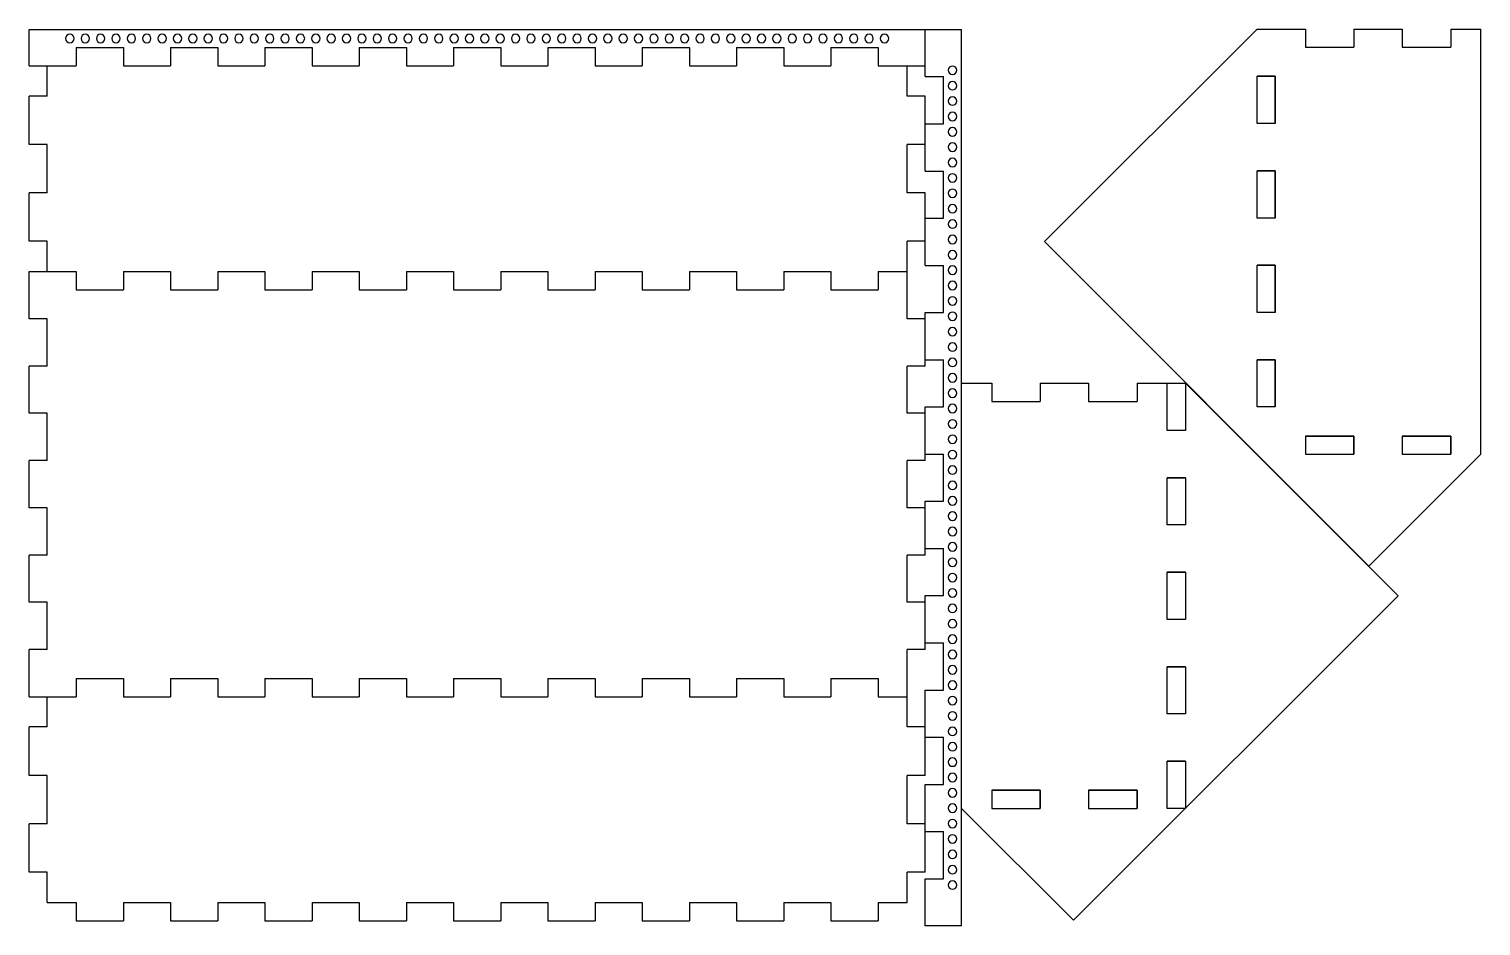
# Model space of a CAD drawing. Extents: x 0 to 480, y -296 to 0.
import ezdxf

# ---------------------------------------------------------------- set-up
doc = ezdxf.new("R2010")
doc.units = 0
doc.layers.add('LAYER_1', color=7, linetype='CONTINUOUS')

# ---------------------------------------------------------------- blocks, each defined once
blk = doc.blocks.new('BLOCK_2')
at = {"layer": 'LAYER_1', "color": 250}
for points in [[(15.39, -214.63), (15.39, -220.63)], [(15.39, -214.63), (30.98, -214.63)], [(30.98, -214.63), (30.98, -220.63)], [(46.57, -214.63), (46.57, -220.63)], [(46.57, -214.63), (62.16, -214.63)], [(62.16, -214.63), (62.16, -220.63)], [(77.76, -214.63), (77.76, -220.63)], [(77.76, -214.63), (93.35, -214.63)], [(93.35, -214.63), (93.35, -220.63)], [(108.94, -214.63), (108.94, -220.63)], [(108.94, -214.63), (124.53, -214.63)], [(124.53, -214.63), (124.53, -220.63)], [(140.12, -214.63), (140.12, -220.63)], [(140.12, -214.63), (155.71, -214.63)], [(155.71, -214.63), (155.71, -220.63)], [(171.31, -214.63), (171.31, -220.63)], [(171.31, -214.63), (186.9, -214.63)], [(186.9, -214.63), (186.9, -220.63)], [(202.49, -214.63), (202.49, -220.63)], [(202.49, -214.63), (218.08, -214.63)], [(218.08, -214.63), (218.08, -220.63)], [(233.67, -214.63), (233.67, -220.63)], [(233.67, -214.63), (249.26, -214.63)], [(249.26, -214.63), (249.26, -220.63)], [(264.86, -214.63), (264.86, -220.63)], [(264.86, -214.63), (280.45, -214.63)], [(280.45, -214.63), (280.45, -220.63)], [(5.8, -220.63), (15.39, -220.63)], [(5.8, -230.63), (5.8, -220.63)], [(30.98, -220.63), (46.57, -220.63)], [(62.16, -220.63), (77.76, -220.63)], [(93.35, -220.63), (108.94, -220.63)], [(124.53, -220.63), (140.12, -220.63)], [(155.71, -220.63), (171.31, -220.63)], [(186.9, -220.63), (202.49, -220.63)], [(218.08, -220.63), (233.67, -220.63)], [(249.26, -220.63), (264.86, -220.63)], [(280.45, -220.63), (290.04, -220.63)], [(290.04, -230.63), (290.04, -220.63)], [(-0.2, -246.63), (-0.2, -230.63)], [(5.8, -230.63), (-0.2, -230.63)], [(296.04, -230.63), (290.04, -230.63)], [(296.04, -246.63), (296.04, -230.63)], [(5.8, -246.63), (-0.2, -246.63)], [(5.8, -262.63), (5.8, -246.63)], [(290.04, -262.63), (290.04, -246.63)], [(296.04, -246.63), (290.04, -246.63)], [(-0.2, -278.63), (-0.2, -262.63)], [(5.8, -262.63), (-0.2, -262.63)], [(296.04, -262.63), (290.04, -262.63)], [(296.04, -278.63), (296.04, -262.63)], [(5.8, -278.63), (-0.2, -278.63)], [(5.8, -288.63), (5.8, -278.63)], [(290.04, -288.63), (290.04, -278.63)], [(296.04, -278.63), (290.04, -278.63)], [(5.8, -288.63), (15.39, -288.63)], [(15.39, -288.63), (15.39, -294.63)], [(30.98, -288.63), (30.98, -294.63)], [(30.98, -288.63), (46.57, -288.63)], [(46.57, -288.63), (46.57, -294.63)], [(62.16, -288.63), (62.16, -294.63)], [(62.16, -288.63), (77.76, -288.63)], [(77.76, -288.63), (77.76, -294.63)], [(93.35, -288.63), (93.35, -294.63)], [(93.35, -288.63), (108.94, -288.63)], [(108.94, -288.63), (108.94, -294.63)], [(124.53, -288.63), (124.53, -294.63)], [(124.53, -288.63), (140.12, -288.63)], [(140.12, -288.63), (140.12, -294.63)], [(155.71, -288.63), (155.71, -294.63)], [(155.71, -288.63), (171.31, -288.63)], [(171.31, -288.63), (171.31, -294.63)], [(186.9, -288.63), (186.9, -294.63)], [(186.9, -288.63), (202.49, -288.63)], [(202.49, -288.63), (202.49, -294.63)], [(218.08, -288.63), (218.08, -294.63)], [(218.08, -288.63), (233.67, -288.63)], [(233.67, -288.63), (233.67, -294.63)], [(249.26, -288.63), (249.26, -294.63)], [(249.26, -288.63), (264.86, -288.63)], [(264.86, -288.63), (264.86, -294.63)], [(280.45, -288.63), (280.45, -294.63)], [(280.45, -288.63), (290.04, -288.63)], [(15.39, -294.63), (30.98, -294.63)], [(46.57, -294.63), (62.16, -294.63)], [(77.76, -294.63), (93.35, -294.63)], [(108.94, -294.63), (124.53, -294.63)], [(140.12, -294.63), (155.71, -294.63)], [(171.31, -294.63), (186.9, -294.63)], [(202.49, -294.63), (218.08, -294.63)], [(233.67, -294.63), (249.26, -294.63)], [(264.86, -294.63), (280.45, -294.63)]]:
    blk.add_lwpolyline(points, dxfattribs=at)
blk = doc.blocks.new('BLOCK_3')
at = {"layer": 'LAYER_1', "color": 250}
for points in [[(-0.2, -80.13), (15.39, -80.13)], [(-0.2, -95.74), (-0.2, -80.13)], [(15.39, -80.13), (15.39, -86.13)], [(30.98, -80.13), (30.98, -86.13)], [(30.98, -80.13), (46.57, -80.13)], [(46.57, -80.13), (46.57, -86.13)], [(62.16, -80.13), (62.16, -86.13)], [(62.16, -80.13), (77.76, -80.13)], [(77.76, -80.13), (77.76, -86.13)], [(93.35, -80.13), (93.35, -86.13)], [(93.35, -80.13), (108.94, -80.13)], [(108.94, -80.13), (108.94, -86.13)], [(124.53, -80.13), (124.53, -86.13)], [(124.53, -80.13), (140.12, -80.13)], [(140.12, -80.13), (140.12, -86.13)], [(155.71, -80.13), (155.71, -86.13)], [(155.71, -80.13), (171.31, -80.13)], [(171.31, -80.13), (171.31, -86.13)], [(186.9, -80.13), (186.9, -86.13)], [(186.9, -80.13), (202.49, -80.13)], [(202.49, -80.13), (202.49, -86.13)], [(218.08, -80.13), (218.08, -86.13)], [(218.08, -80.13), (233.67, -80.13)], [(233.67, -80.13), (233.67, -86.13)], [(249.26, -80.13), (249.26, -86.13)], [(249.26, -80.13), (264.86, -80.13)], [(264.86, -80.13), (264.86, -86.13)], [(280.45, -80.13), (280.45, -86.13)], [(280.45, -80.13), (290.04, -80.13)], [(290.04, -95.74), (290.04, -80.13)], [(15.39, -86.13), (30.98, -86.13)], [(46.57, -86.13), (62.16, -86.13)], [(77.76, -86.13), (93.35, -86.13)], [(108.94, -86.13), (124.53, -86.13)], [(140.12, -86.13), (155.71, -86.13)], [(171.31, -86.13), (186.9, -86.13)], [(202.49, -86.13), (218.08, -86.13)], [(233.67, -86.13), (249.26, -86.13)], [(264.86, -86.13), (280.45, -86.13)], [(5.8, -95.74), (-0.2, -95.74)], [(5.8, -111.36), (5.8, -95.74)], [(296.04, -95.74), (290.04, -95.74)], [(296.04, -111.36), (296.04, -95.74)], [(-0.2, -126.97), (-0.2, -111.36)], [(5.8, -111.36), (-0.2, -111.36)], [(290.04, -126.97), (290.04, -111.36)], [(296.04, -111.36), (290.04, -111.36)], [(5.8, -126.97), (-0.2, -126.97)], [(5.8, -142.58), (5.8, -126.97)], [(296.04, -126.97), (290.04, -126.97)], [(296.04, -142.58), (296.04, -126.97)], [(-0.2, -158.19), (-0.2, -142.58)], [(5.8, -142.58), (-0.2, -142.58)], [(290.04, -158.19), (290.04, -142.58)], [(296.04, -142.58), (290.04, -142.58)], [(5.8, -158.19), (-0.2, -158.19)], [(5.8, -173.8), (5.8, -158.19)], [(296.04, -158.19), (290.04, -158.19)], [(296.04, -173.8), (296.04, -158.19)], [(-0.2, -189.41), (-0.2, -173.8)], [(5.8, -173.8), (-0.2, -173.8)], [(290.04, -189.41), (290.04, -173.8)], [(296.04, -173.8), (290.04, -173.8)], [(5.8, -189.41), (-0.2, -189.41)], [(5.8, -205.02), (5.8, -189.41)], [(296.04, -189.41), (290.04, -189.41)], [(296.04, -205.02), (296.04, -189.41)], [(-0.2, -220.63), (-0.2, -205.02)], [(5.8, -205.02), (-0.2, -205.02)], [(290.04, -220.63), (290.04, -205.02)], [(296.04, -205.02), (290.04, -205.02)], [(15.39, -214.63), (15.39, -220.63)], [(15.39, -214.63), (30.98, -214.63)], [(30.98, -214.63), (30.98, -220.63)], [(46.57, -214.63), (46.57, -220.63)], [(46.57, -214.63), (62.16, -214.63)], [(62.16, -214.63), (62.16, -220.63)], [(77.76, -214.63), (77.76, -220.63)], [(77.76, -214.63), (93.35, -214.63)], [(93.35, -214.63), (93.35, -220.63)], [(108.94, -214.63), (108.94, -220.63)], [(108.94, -214.63), (124.53, -214.63)], [(124.53, -214.63), (124.53, -220.63)], [(140.12, -214.63), (140.12, -220.63)], [(140.12, -214.63), (155.71, -214.63)], [(155.71, -214.63), (155.71, -220.63)], [(171.31, -214.63), (171.31, -220.63)], [(171.31, -214.63), (186.9, -214.63)], [(186.9, -214.63), (186.9, -220.63)], [(202.49, -214.63), (202.49, -220.63)], [(202.49, -214.63), (218.08, -214.63)], [(218.08, -214.63), (218.08, -220.63)], [(233.67, -214.63), (233.67, -220.63)], [(233.67, -214.63), (249.26, -214.63)], [(249.26, -214.63), (249.26, -220.63)], [(264.86, -214.63), (264.86, -220.63)], [(264.86, -214.63), (280.45, -214.63)], [(280.45, -214.63), (280.45, -220.63)], [(-0.2, -220.63), (15.39, -220.63)], [(30.98, -220.63), (46.57, -220.63)], [(62.16, -220.63), (77.76, -220.63)], [(93.35, -220.63), (108.94, -220.63)], [(124.53, -220.63), (140.12, -220.63)], [(155.71, -220.63), (171.31, -220.63)], [(186.9, -220.63), (202.49, -220.63)], [(218.08, -220.63), (233.67, -220.63)], [(249.26, -220.63), (264.86, -220.63)], [(280.45, -220.63), (290.04, -220.63)]]:
    blk.add_lwpolyline(points, dxfattribs=at)
blk = doc.blocks.new('BLOCK_4')
at = {"layer": 'LAYER_1', "color": 250}
for points in [[(15.39, -6.13), (15.39, -12.13)], [(15.39, -6.13), (30.98, -6.13)], [(30.98, -6.13), (30.98, -12.13)], [(46.57, -6.13), (46.57, -12.13)], [(46.57, -6.13), (62.16, -6.13)], [(62.16, -6.13), (62.16, -12.13)], [(77.76, -6.13), (77.76, -12.13)], [(77.76, -6.13), (93.35, -6.13)], [(93.35, -6.13), (93.35, -12.13)], [(108.94, -6.13), (108.94, -12.13)], [(108.94, -6.13), (124.53, -6.13)], [(124.53, -6.13), (124.53, -12.13)], [(140.12, -6.13), (140.12, -12.13)], [(140.12, -6.13), (155.71, -6.13)], [(155.71, -6.13), (155.71, -12.13)], [(171.31, -6.13), (171.31, -12.13)], [(171.31, -6.13), (186.9, -6.13)], [(186.9, -6.13), (186.9, -12.13)], [(202.49, -6.13), (202.49, -12.13)], [(202.49, -6.13), (218.08, -6.13)], [(218.08, -6.13), (218.08, -12.13)], [(233.67, -6.13), (233.67, -12.13)], [(233.67, -6.13), (249.26, -6.13)], [(249.26, -6.13), (249.26, -12.13)], [(264.86, -6.13), (264.86, -12.13)], [(264.86, -6.13), (280.45, -6.13)], [(280.45, -6.13), (280.45, -12.13)], [(5.8, -12.13), (15.39, -12.13)], [(5.8, -22.13), (5.8, -12.13)], [(30.98, -12.13), (46.57, -12.13)], [(62.16, -12.13), (77.76, -12.13)], [(93.35, -12.13), (108.94, -12.13)], [(124.53, -12.13), (140.12, -12.13)], [(155.71, -12.13), (171.31, -12.13)], [(186.9, -12.13), (202.49, -12.13)], [(218.08, -12.13), (233.67, -12.13)], [(249.26, -12.13), (264.86, -12.13)], [(280.45, -12.13), (290.04, -12.13)], [(290.04, -22.13), (290.04, -12.13)], [(-0.2, -38.13), (-0.2, -22.13)], [(5.8, -22.13), (-0.2, -22.13)], [(296.04, -22.13), (290.04, -22.13)], [(296.04, -38.13), (296.04, -22.13)], [(5.8, -38.13), (-0.2, -38.13)], [(5.8, -54.13), (5.8, -38.13)], [(290.04, -54.13), (290.04, -38.13)], [(296.04, -38.13), (290.04, -38.13)], [(-0.2, -70.13), (-0.2, -54.13)], [(5.8, -54.13), (-0.2, -54.13)], [(296.04, -54.13), (290.04, -54.13)], [(296.04, -70.13), (296.04, -54.13)], [(5.8, -70.13), (-0.2, -70.13)], [(5.8, -80.13), (5.8, -70.13)], [(290.04, -80.13), (290.04, -70.13)], [(296.04, -70.13), (290.04, -70.13)], [(5.8, -80.13), (15.39, -80.13)], [(15.39, -80.13), (15.39, -86.13)], [(30.98, -80.13), (30.98, -86.13)], [(30.98, -80.13), (46.57, -80.13)], [(46.57, -80.13), (46.57, -86.13)], [(62.16, -80.13), (62.16, -86.13)], [(62.16, -80.13), (77.76, -80.13)], [(77.76, -80.13), (77.76, -86.13)], [(93.35, -80.13), (93.35, -86.13)], [(93.35, -80.13), (108.94, -80.13)], [(108.94, -80.13), (108.94, -86.13)], [(124.53, -80.13), (124.53, -86.13)], [(124.53, -80.13), (140.12, -80.13)], [(140.12, -80.13), (140.12, -86.13)], [(155.71, -80.13), (155.71, -86.13)], [(155.71, -80.13), (171.31, -80.13)], [(171.31, -80.13), (171.31, -86.13)], [(186.9, -80.13), (186.9, -86.13)], [(186.9, -80.13), (202.49, -80.13)], [(202.49, -80.13), (202.49, -86.13)], [(218.08, -80.13), (218.08, -86.13)], [(218.08, -80.13), (233.67, -80.13)], [(233.67, -80.13), (233.67, -86.13)], [(249.26, -80.13), (249.26, -86.13)], [(249.26, -80.13), (264.86, -80.13)], [(264.86, -80.13), (264.86, -86.13)], [(280.45, -80.13), (280.45, -86.13)], [(280.45, -80.13), (290.04, -80.13)], [(15.39, -86.13), (30.98, -86.13)], [(46.57, -86.13), (62.16, -86.13)], [(77.76, -86.13), (93.35, -86.13)], [(108.94, -86.13), (124.53, -86.13)], [(140.12, -86.13), (155.71, -86.13)], [(171.31, -86.13), (186.9, -86.13)], [(202.49, -86.13), (218.08, -86.13)], [(233.67, -86.13), (249.26, -86.13)], [(264.86, -86.13), (280.45, -86.13)]]:
    blk.add_lwpolyline(points, dxfattribs=at)
blk = doc.blocks.new('BLOCK_5')
at = {"layer": 'LAYER_1', "color": 250}
for points in [[(296.04, -15.73), (296.04, -0.13)], [(296.04, -0.13), (308.03, -0.13)], [(308.03, -296.38), (308.03, -0.13)], [(296.04, -15.73), (302.03, -15.73)], [(302.03, -31.32), (302.03, -15.73)], [(296.04, -46.91), (296.04, -31.32)], [(296.04, -31.32), (302.03, -31.32)], [(296.04, -46.91), (302.03, -46.91)], [(302.03, -62.5), (302.03, -46.91)], [(296.04, -78.09), (296.04, -62.5)], [(296.04, -62.5), (302.03, -62.5)], [(296.04, -78.09), (302.03, -78.09)], [(302.03, -93.68), (302.03, -78.09)], [(296.04, -109.28), (296.04, -93.68)], [(296.04, -93.68), (302.03, -93.68)], [(296.04, -109.28), (302.03, -109.28)], [(302.03, -124.87), (302.03, -109.28)], [(296.04, -140.46), (296.04, -124.87)], [(296.04, -124.87), (302.03, -124.87)], [(296.04, -140.46), (302.03, -140.46)], [(302.03, -156.05), (302.03, -140.46)], [(296.04, -171.64), (296.04, -156.05)], [(296.04, -156.05), (302.03, -156.05)], [(296.04, -171.64), (302.03, -171.64)], [(302.03, -187.23), (302.03, -171.64)], [(296.04, -202.83), (296.04, -187.23)], [(296.04, -187.23), (302.03, -187.23)], [(296.04, -202.83), (302.03, -202.83)], [(302.03, -218.41), (302.03, -202.83)], [(296.04, -234.01), (296.04, -218.41)], [(296.04, -218.41), (302.03, -218.41)], [(296.04, -234.01), (302.03, -234.01)], [(302.03, -249.6), (302.03, -234.01)], [(296.04, -265.19), (296.04, -249.6)], [(296.04, -249.6), (302.03, -249.6)], [(296.04, -265.19), (302.03, -265.19)], [(302.03, -280.78), (302.03, -265.19)], [(296.04, -296.38), (296.04, -280.78)], [(296.04, -280.78), (302.03, -280.78)], [(308.03, -296.38), (296.04, -296.38)]]:
    blk.add_lwpolyline(points, dxfattribs=at)
for points in [[(305.03, -12.24), (305.81, -12.24), (306.43, -12.86), (306.43, -13.64), (306.43, -14.41), (305.81, -15.04), (305.03, -15.04), (304.26, -15.04), (303.63, -14.41), (303.63, -13.64), (303.63, -12.86), (304.26, -12.24), (305.03, -12.24)], [(305.03, -17.32), (305.81, -17.32), (306.43, -17.94), (306.43, -18.72), (306.43, -19.49), (305.81, -20.12), (305.03, -20.12), (304.26, -20.12), (303.63, -19.49), (303.63, -18.72), (303.63, -17.94), (304.26, -17.32), (305.03, -17.32)], [(305.03, -22.4), (305.81, -22.4), (306.43, -23.02), (306.43, -23.8), (306.43, -24.57), (305.81, -25.2), (305.03, -25.2), (304.26, -25.2), (303.63, -24.57), (303.63, -23.8), (303.63, -23.02), (304.26, -22.4), (305.03, -22.4)], [(305.03, -27.48), (305.81, -27.48), (306.43, -28.1), (306.43, -28.88), (306.43, -29.65), (305.81, -30.28), (305.03, -30.28), (304.26, -30.28), (303.63, -29.65), (303.63, -28.88), (303.63, -28.1), (304.26, -27.48), (305.03, -27.48)], [(305.03, -32.56), (305.81, -32.56), (306.43, -33.18), (306.43, -33.96), (306.43, -34.73), (305.81, -35.36), (305.03, -35.36), (304.26, -35.36), (303.63, -34.73), (303.63, -33.96), (303.63, -33.18), (304.26, -32.56), (305.03, -32.56)], [(305.03, -37.64), (305.81, -37.64), (306.43, -38.26), (306.43, -39.04), (306.43, -39.81), (305.81, -40.44), (305.03, -40.44), (304.26, -40.44), (303.63, -39.81), (303.63, -39.04), (303.63, -38.26), (304.26, -37.64), (305.03, -37.64)], [(305.03, -42.72), (305.81, -42.72), (306.43, -43.34), (306.43, -44.12), (306.43, -44.89), (305.81, -45.52), (305.03, -45.52), (304.26, -45.52), (303.63, -44.89), (303.63, -44.12), (303.63, -43.34), (304.26, -42.72), (305.03, -42.72)], [(305.03, -47.8), (305.81, -47.8), (306.43, -48.42), (306.43, -49.2), (306.43, -49.97), (305.81, -50.6), (305.03, -50.6), (304.26, -50.6), (303.63, -49.97), (303.63, -49.2), (303.63, -48.42), (304.26, -47.8), (305.03, -47.8)], [(305.03, -52.88), (305.81, -52.88), (306.43, -53.5), (306.43, -54.28), (306.43, -55.05), (305.81, -55.68), (305.03, -55.68), (304.26, -55.68), (303.63, -55.05), (303.63, -54.28), (303.63, -53.5), (304.26, -52.88), (305.03, -52.88)], [(305.03, -57.96), (305.81, -57.96), (306.43, -58.58), (306.43, -59.36), (306.43, -60.13), (305.81, -60.76), (305.03, -60.76), (304.26, -60.76), (303.63, -60.13), (303.63, -59.36), (303.63, -58.58), (304.26, -57.96), (305.03, -57.96)], [(305.03, -63.04), (305.81, -63.04), (306.43, -63.66), (306.43, -64.44), (306.43, -65.21), (305.81, -65.84), (305.03, -65.84), (304.26, -65.84), (303.63, -65.21), (303.63, -64.44), (303.63, -63.66), (304.26, -63.04), (305.03, -63.04)], [(305.03, -68.12), (305.81, -68.12), (306.43, -68.74), (306.43, -69.52), (306.43, -70.29), (305.81, -70.92), (305.03, -70.92), (304.26, -70.92), (303.63, -70.29), (303.63, -69.52), (303.63, -68.74), (304.26, -68.12), (305.03, -68.12)], [(305.03, -73.2), (305.81, -73.2), (306.43, -73.82), (306.43, -74.6), (306.43, -75.37), (305.81, -76), (305.03, -76), (304.26, -76), (303.63, -75.37), (303.63, -74.6), (303.63, -73.82), (304.26, -73.2), (305.03, -73.2)], [(305.03, -78.28), (305.81, -78.28), (306.43, -78.9), (306.43, -79.68), (306.43, -80.45), (305.81, -81.08), (305.03, -81.08), (304.26, -81.08), (303.63, -80.45), (303.63, -79.68), (303.63, -78.9), (304.26, -78.28), (305.03, -78.28)], [(305.03, -83.36), (305.81, -83.36), (306.43, -83.98), (306.43, -84.76), (306.43, -85.53), (305.81, -86.16), (305.03, -86.16), (304.26, -86.16), (303.63, -85.53), (303.63, -84.76), (303.63, -83.98), (304.26, -83.36), (305.03, -83.36)], [(305.03, -88.44), (305.81, -88.44), (306.43, -89.06), (306.43, -89.84), (306.43, -90.61), (305.81, -91.24), (305.03, -91.24), (304.26, -91.24), (303.63, -90.61), (303.63, -89.84), (303.63, -89.06), (304.26, -88.44), (305.03, -88.44)], [(305.03, -93.52), (305.81, -93.52), (306.43, -94.14), (306.43, -94.92), (306.43, -95.69), (305.81, -96.32), (305.03, -96.32), (304.26, -96.32), (303.63, -95.69), (303.63, -94.92), (303.63, -94.14), (304.26, -93.52), (305.03, -93.52)], [(305.03, -98.6), (305.81, -98.6), (306.43, -99.22), (306.43, -100), (306.43, -100.77), (305.81, -101.4), (305.03, -101.4), (304.26, -101.4), (303.63, -100.77), (303.63, -100), (303.63, -99.22), (304.26, -98.6), (305.03, -98.6)], [(305.03, -103.68), (305.81, -103.68), (306.43, -104.3), (306.43, -105.08), (306.43, -105.85), (305.81, -106.48), (305.03, -106.48), (304.26, -106.48), (303.63, -105.85), (303.63, -105.08), (303.63, -104.3), (304.26, -103.68), (305.03, -103.68)], [(305.03, -108.76), (305.81, -108.76), (306.43, -109.38), (306.43, -110.16), (306.43, -110.93), (305.81, -111.56), (305.03, -111.56), (304.26, -111.56), (303.63, -110.93), (303.63, -110.16), (303.63, -109.38), (304.26, -108.76), (305.03, -108.76)], [(305.03, -113.84), (305.81, -113.84), (306.43, -114.46), (306.43, -115.24), (306.43, -116.01), (305.81, -116.64), (305.03, -116.64), (304.26, -116.64), (303.63, -116.01), (303.63, -115.24), (303.63, -114.46), (304.26, -113.84), (305.03, -113.84)], [(305.03, -118.92), (305.81, -118.92), (306.43, -119.54), (306.43, -120.32), (306.43, -121.09), (305.81, -121.72), (305.03, -121.72), (304.26, -121.72), (303.63, -121.09), (303.63, -120.32), (303.63, -119.54), (304.26, -118.92), (305.03, -118.92)], [(305.03, -124), (305.81, -124), (306.43, -124.62), (306.43, -125.4), (306.43, -126.17), (305.81, -126.8), (305.03, -126.8), (304.26, -126.8), (303.63, -126.17), (303.63, -125.4), (303.63, -124.62), (304.26, -124), (305.03, -124)], [(305.03, -129.08), (305.81, -129.08), (306.43, -129.7), (306.43, -130.48), (306.43, -131.25), (305.81, -131.88), (305.03, -131.88), (304.26, -131.88), (303.63, -131.25), (303.63, -130.48), (303.63, -129.7), (304.26, -129.08), (305.03, -129.08)], [(305.03, -134.16), (305.81, -134.16), (306.43, -134.78), (306.43, -135.56), (306.43, -136.33), (305.81, -136.96), (305.03, -136.96), (304.26, -136.96), (303.63, -136.33), (303.63, -135.56), (303.63, -134.78), (304.26, -134.16), (305.03, -134.16)], [(305.03, -139.24), (305.81, -139.24), (306.43, -139.86), (306.43, -140.63), (306.43, -141.41), (305.81, -142.04), (305.03, -142.04), (304.26, -142.04), (303.63, -141.41), (303.63, -140.63), (303.63, -139.86), (304.26, -139.24), (305.03, -139.24)], [(305.03, -144.31), (305.81, -144.31), (306.43, -144.94), (306.43, -145.72), (306.43, -146.49), (305.81, -147.12), (305.03, -147.12), (304.26, -147.12), (303.63, -146.49), (303.63, -145.72), (303.63, -144.94), (304.26, -144.31), (305.03, -144.31)], [(305.03, -149.4), (305.81, -149.4), (306.43, -150.02), (306.43, -150.8), (306.43, -151.57), (305.81, -152.2), (305.03, -152.2), (304.26, -152.2), (303.63, -151.57), (303.63, -150.8), (303.63, -150.02), (304.26, -149.4), (305.03, -149.4)], [(305.03, -154.48), (305.81, -154.48), (306.43, -155.1), (306.43, -155.87), (306.43, -156.65), (305.81, -157.28), (305.03, -157.28), (304.26, -157.28), (303.63, -156.65), (303.63, -155.87), (303.63, -155.1), (304.26, -154.48), (305.03, -154.48)], [(305.03, -159.56), (305.81, -159.56), (306.43, -160.18), (306.43, -160.95), (306.43, -161.73), (305.81, -162.35), (305.03, -162.35), (304.26, -162.35), (303.63, -161.73), (303.63, -160.95), (303.63, -160.18), (304.26, -159.56), (305.03, -159.56)], [(305.03, -164.63), (305.81, -164.63), (306.43, -165.26), (306.43, -166.03), (306.43, -166.81), (305.81, -167.44), (305.03, -167.44), (304.26, -167.44), (303.63, -166.81), (303.63, -166.03), (303.63, -165.26), (304.26, -164.63), (305.03, -164.63)], [(305.03, -169.71), (305.81, -169.71), (306.43, -170.34), (306.43, -171.12), (306.43, -171.89), (305.81, -172.52), (305.03, -172.52), (304.26, -172.52), (303.63, -171.89), (303.63, -171.12), (303.63, -170.34), (304.26, -169.71), (305.03, -169.71)], [(305.03, -174.8), (305.81, -174.8), (306.43, -175.42), (306.43, -176.19), (306.43, -176.97), (305.81, -177.59), (305.03, -177.59), (304.26, -177.59), (303.63, -176.97), (303.63, -176.19), (303.63, -175.42), (304.26, -174.8), (305.03, -174.8)], [(305.03, -179.87), (305.81, -179.87), (306.43, -180.5), (306.43, -181.27), (306.43, -182.05), (305.81, -182.67), (305.03, -182.67), (304.26, -182.67), (303.63, -182.05), (303.63, -181.27), (303.63, -180.5), (304.26, -179.87), (305.03, -179.87)], [(305.03, -184.95), (305.81, -184.95), (306.43, -185.58), (306.43, -186.35), (306.43, -187.13), (305.81, -187.75), (305.03, -187.75), (304.26, -187.75), (303.63, -187.13), (303.63, -186.35), (303.63, -185.58), (304.26, -184.95), (305.03, -184.95)], [(305.03, -190.03), (305.81, -190.03), (306.43, -190.66), (306.43, -191.43), (306.43, -192.21), (305.81, -192.84), (305.03, -192.84), (304.26, -192.84), (303.63, -192.21), (303.63, -191.43), (303.63, -190.66), (304.26, -190.03), (305.03, -190.03)], [(305.03, -195.12), (305.81, -195.12), (306.43, -195.74), (306.43, -196.51), (306.43, -197.29), (305.81, -197.91), (305.03, -197.91), (304.26, -197.91), (303.63, -197.29), (303.63, -196.51), (303.63, -195.74), (304.26, -195.12), (305.03, -195.12)], [(305.03, -200.19), (305.81, -200.19), (306.43, -200.82), (306.43, -201.59), (306.43, -202.37), (305.81, -202.99), (305.03, -202.99), (304.26, -202.99), (303.63, -202.37), (303.63, -201.59), (303.63, -200.82), (304.26, -200.19), (305.03, -200.19)], [(305.03, -205.27), (305.81, -205.27), (306.43, -205.9), (306.43, -206.67), (306.43, -207.45), (305.81, -208.07), (305.03, -208.07), (304.26, -208.07), (303.63, -207.45), (303.63, -206.67), (303.63, -205.9), (304.26, -205.27), (305.03, -205.27)], [(305.03, -210.35), (305.81, -210.35), (306.43, -210.98), (306.43, -211.75), (306.43, -212.53), (305.81, -213.15), (305.03, -213.15), (304.26, -213.15), (303.63, -212.53), (303.63, -211.75), (303.63, -210.98), (304.26, -210.35), (305.03, -210.35)], [(305.03, -215.43), (305.81, -215.43), (306.43, -216.06), (306.43, -216.83), (306.43, -217.61), (305.81, -218.23), (305.03, -218.23), (304.26, -218.23), (303.63, -217.61), (303.63, -216.83), (303.63, -216.06), (304.26, -215.43), (305.03, -215.43)], [(305.03, -220.51), (305.81, -220.51), (306.43, -221.14), (306.43, -221.91), (306.43, -222.69), (305.81, -223.31), (305.03, -223.31), (304.26, -223.31), (303.63, -222.69), (303.63, -221.91), (303.63, -221.14), (304.26, -220.51), (305.03, -220.51)], [(305.03, -225.59), (305.81, -225.59), (306.43, -226.22), (306.43, -226.99), (306.43, -227.77), (305.81, -228.39), (305.03, -228.39), (304.26, -228.39), (303.63, -227.77), (303.63, -226.99), (303.63, -226.22), (304.26, -225.59), (305.03, -225.59)], [(305.03, -230.67), (305.81, -230.67), (306.43, -231.3), (306.43, -232.07), (306.43, -232.85), (305.81, -233.47), (305.03, -233.47), (304.26, -233.47), (303.63, -232.85), (303.63, -232.07), (303.63, -231.3), (304.26, -230.67), (305.03, -230.67)], [(305.03, -235.75), (305.81, -235.75), (306.43, -236.38), (306.43, -237.15), (306.43, -237.93), (305.81, -238.55), (305.03, -238.55), (304.26, -238.55), (303.63, -237.93), (303.63, -237.15), (303.63, -236.38), (304.26, -235.75), (305.03, -235.75)], [(305.03, -240.83), (305.81, -240.83), (306.43, -241.46), (306.43, -242.23), (306.43, -243.01), (305.81, -243.63), (305.03, -243.63), (304.26, -243.63), (303.63, -243.01), (303.63, -242.23), (303.63, -241.46), (304.26, -240.83), (305.03, -240.83)], [(305.03, -245.91), (305.81, -245.91), (306.43, -246.54), (306.43, -247.31), (306.43, -248.09), (305.81, -248.71), (305.03, -248.71), (304.26, -248.71), (303.63, -248.09), (303.63, -247.31), (303.63, -246.54), (304.26, -245.91), (305.03, -245.91)], [(305.03, -250.99), (305.81, -250.99), (306.43, -251.62), (306.43, -252.39), (306.43, -253.17), (305.81, -253.79), (305.03, -253.79), (304.26, -253.79), (303.63, -253.17), (303.63, -252.39), (303.63, -251.62), (304.26, -250.99), (305.03, -250.99)], [(305.03, -256.07), (305.81, -256.07), (306.43, -256.7), (306.43, -257.47), (306.43, -258.25), (305.81, -258.87), (305.03, -258.87), (304.26, -258.87), (303.63, -258.25), (303.63, -257.47), (303.63, -256.7), (304.26, -256.07), (305.03, -256.07)], [(305.03, -261.15), (305.81, -261.15), (306.43, -261.78), (306.43, -262.55), (306.43, -263.33), (305.81, -263.95), (305.03, -263.95), (304.26, -263.95), (303.63, -263.33), (303.63, -262.55), (303.63, -261.78), (304.26, -261.15), (305.03, -261.15)], [(305.03, -266.23), (305.81, -266.23), (306.43, -266.86), (306.43, -267.63), (306.43, -268.41), (305.81, -269.03), (305.03, -269.03), (304.26, -269.03), (303.63, -268.41), (303.63, -267.63), (303.63, -266.86), (304.26, -266.23), (305.03, -266.23)], [(305.03, -271.31), (305.81, -271.31), (306.43, -271.94), (306.43, -272.71), (306.43, -273.49), (305.81, -274.11), (305.03, -274.11), (304.26, -274.11), (303.63, -273.49), (303.63, -272.71), (303.63, -271.94), (304.26, -271.31), (305.03, -271.31)], [(305.03, -276.39), (305.81, -276.39), (306.43, -277.02), (306.43, -277.79), (306.43, -278.57), (305.81, -279.19), (305.03, -279.19), (304.26, -279.19), (303.63, -278.57), (303.63, -277.79), (303.63, -277.02), (304.26, -276.39), (305.03, -276.39)], [(305.03, -281.47), (305.81, -281.47), (306.43, -282.1), (306.43, -282.87), (306.43, -283.65), (305.81, -284.27), (305.03, -284.27), (304.26, -284.27), (303.63, -283.65), (303.63, -282.87), (303.63, -282.1), (304.26, -281.47), (305.03, -281.47)]]:
    blk.add_open_spline(points, degree=3, knots=[0, 0, 0, 0, 1, 1, 1, 2, 2, 2, 3, 3, 3, 4, 4, 4, 4], dxfattribs=at)
blk = doc.blocks.new('BLOCK_6')
at = {"layer": 'LAYER_1', "color": 250}
for points in [[(-0.2, -12.13), (-0.2, -0.13)], [(-0.2, -0.13), (296.04, -0.13)], [(296.04, -12.13), (296.04, -0.13)], [(15.39, -6.13), (15.39, -12.13)], [(15.39, -6.13), (30.98, -6.13)], [(30.98, -6.13), (30.98, -12.13)], [(46.57, -6.13), (46.57, -12.13)], [(46.57, -6.13), (62.16, -6.13)], [(62.16, -6.13), (62.16, -12.13)], [(77.76, -6.13), (77.76, -12.13)], [(77.76, -6.13), (93.35, -6.13)], [(93.35, -6.13), (93.35, -12.13)], [(108.94, -6.13), (108.94, -12.13)], [(108.94, -6.13), (124.53, -6.13)], [(124.53, -6.13), (124.53, -12.13)], [(140.12, -6.13), (140.12, -12.13)], [(140.12, -6.13), (155.71, -6.13)], [(155.71, -6.13), (155.71, -12.13)], [(171.31, -6.13), (171.31, -12.13)], [(171.31, -6.13), (186.9, -6.13)], [(186.9, -6.13), (186.9, -12.13)], [(202.49, -6.13), (202.49, -12.13)], [(202.49, -6.13), (218.08, -6.13)], [(218.08, -6.13), (218.08, -12.13)], [(233.67, -6.13), (233.67, -12.13)], [(233.67, -6.13), (249.26, -6.13)], [(249.26, -6.13), (249.26, -12.13)], [(264.86, -6.13), (264.86, -12.13)], [(264.86, -6.13), (280.45, -6.13)], [(280.45, -6.13), (280.45, -12.13)], [(-0.2, -12.13), (15.39, -12.13)], [(30.98, -12.13), (46.57, -12.13)], [(62.16, -12.13), (77.76, -12.13)], [(93.35, -12.13), (108.94, -12.13)], [(124.53, -12.13), (140.12, -12.13)], [(155.71, -12.13), (171.31, -12.13)], [(186.9, -12.13), (202.49, -12.13)], [(218.08, -12.13), (233.67, -12.13)], [(249.26, -12.13), (264.86, -12.13)], [(280.45, -12.13), (296.04, -12.13)]]:
    blk.add_lwpolyline(points, dxfattribs=at)
for points in [[(14.7, -3.13), (14.7, -3.91), (14.07, -4.53), (13.3, -4.53), (12.52, -4.53), (11.9, -3.91), (11.9, -3.13), (11.9, -2.36), (12.52, -1.73), (13.3, -1.73), (14.07, -1.73), (14.7, -2.36), (14.7, -3.13)], [(19.78, -3.13), (19.78, -3.91), (19.15, -4.53), (18.38, -4.53), (17.6, -4.53), (16.98, -3.91), (16.98, -3.13), (16.98, -2.36), (17.6, -1.73), (18.38, -1.73), (19.15, -1.73), (19.78, -2.36), (19.78, -3.13)], [(24.86, -3.13), (24.86, -3.91), (24.23, -4.53), (23.46, -4.53), (22.68, -4.53), (22.06, -3.91), (22.06, -3.13), (22.06, -2.36), (22.68, -1.73), (23.46, -1.73), (24.23, -1.73), (24.86, -2.36), (24.86, -3.13)], [(29.94, -3.13), (29.94, -3.91), (29.31, -4.53), (28.54, -4.53), (27.76, -4.53), (27.14, -3.91), (27.14, -3.13), (27.14, -2.36), (27.76, -1.73), (28.54, -1.73), (29.31, -1.73), (29.94, -2.36), (29.94, -3.13)], [(35.02, -3.13), (35.02, -3.91), (34.39, -4.53), (33.62, -4.53), (32.84, -4.53), (32.22, -3.91), (32.22, -3.13), (32.22, -2.36), (32.84, -1.73), (33.62, -1.73), (34.39, -1.73), (35.02, -2.36), (35.02, -3.13)], [(40.1, -3.13), (40.1, -3.91), (39.47, -4.53), (38.7, -4.53), (37.92, -4.53), (37.3, -3.91), (37.3, -3.13), (37.3, -2.36), (37.92, -1.73), (38.7, -1.73), (39.47, -1.73), (40.1, -2.36), (40.1, -3.13)], [(45.18, -3.13), (45.18, -3.91), (44.55, -4.53), (43.78, -4.53), (43, -4.53), (42.38, -3.91), (42.38, -3.13), (42.38, -2.36), (43, -1.73), (43.78, -1.73), (44.55, -1.73), (45.18, -2.36), (45.18, -3.13)], [(50.26, -3.13), (50.26, -3.91), (49.63, -4.53), (48.86, -4.53), (48.08, -4.53), (47.46, -3.91), (47.46, -3.13), (47.46, -2.36), (48.08, -1.73), (48.86, -1.73), (49.63, -1.73), (50.26, -2.36), (50.26, -3.13)], [(55.34, -3.13), (55.34, -3.91), (54.71, -4.53), (53.94, -4.53), (53.16, -4.53), (52.54, -3.91), (52.54, -3.13), (52.54, -2.36), (53.16, -1.73), (53.94, -1.73), (54.71, -1.73), (55.34, -2.36), (55.34, -3.13)], [(60.42, -3.13), (60.42, -3.91), (59.79, -4.53), (59.02, -4.53), (58.24, -4.53), (57.62, -3.91), (57.62, -3.13), (57.62, -2.36), (58.24, -1.73), (59.02, -1.73), (59.79, -1.73), (60.42, -2.36), (60.42, -3.13)], [(65.5, -3.13), (65.5, -3.91), (64.87, -4.53), (64.1, -4.53), (63.32, -4.53), (62.7, -3.91), (62.7, -3.13), (62.7, -2.36), (63.32, -1.73), (64.1, -1.73), (64.87, -1.73), (65.5, -2.36), (65.5, -3.13)], [(70.58, -3.13), (70.58, -3.91), (69.95, -4.53), (69.18, -4.53), (68.4, -4.53), (67.78, -3.91), (67.78, -3.13), (67.78, -2.36), (68.4, -1.73), (69.18, -1.73), (69.95, -1.73), (70.58, -2.36), (70.58, -3.13)], [(75.66, -3.13), (75.66, -3.91), (75.03, -4.53), (74.26, -4.53), (73.48, -4.53), (72.86, -3.91), (72.86, -3.13), (72.86, -2.36), (73.48, -1.73), (74.26, -1.73), (75.03, -1.73), (75.66, -2.36), (75.66, -3.13)], [(80.74, -3.13), (80.74, -3.91), (80.11, -4.53), (79.34, -4.53), (78.56, -4.53), (77.94, -3.91), (77.94, -3.13), (77.94, -2.36), (78.56, -1.73), (79.34, -1.73), (80.11, -1.73), (80.74, -2.36), (80.74, -3.13)], [(85.82, -3.13), (85.82, -3.91), (85.19, -4.53), (84.42, -4.53), (83.64, -4.53), (83.02, -3.91), (83.02, -3.13), (83.02, -2.36), (83.64, -1.73), (84.42, -1.73), (85.19, -1.73), (85.82, -2.36), (85.82, -3.13)], [(90.9, -3.13), (90.9, -3.91), (90.27, -4.53), (89.5, -4.53), (88.72, -4.53), (88.1, -3.91), (88.1, -3.13), (88.1, -2.36), (88.72, -1.73), (89.5, -1.73), (90.27, -1.73), (90.9, -2.36), (90.9, -3.13)], [(95.98, -3.13), (95.98, -3.91), (95.35, -4.53), (94.58, -4.53), (93.8, -4.53), (93.18, -3.91), (93.18, -3.13), (93.18, -2.36), (93.8, -1.73), (94.58, -1.73), (95.35, -1.73), (95.98, -2.36), (95.98, -3.13)], [(101.06, -3.13), (101.06, -3.91), (100.43, -4.53), (99.66, -4.53), (98.88, -4.53), (98.26, -3.91), (98.26, -3.13), (98.26, -2.36), (98.88, -1.73), (99.66, -1.73), (100.43, -1.73), (101.06, -2.36), (101.06, -3.13)], [(106.14, -3.13), (106.14, -3.91), (105.51, -4.53), (104.74, -4.53), (103.96, -4.53), (103.34, -3.91), (103.34, -3.13), (103.34, -2.36), (103.96, -1.73), (104.74, -1.73), (105.51, -1.73), (106.14, -2.36), (106.14, -3.13)], [(111.22, -3.13), (111.22, -3.91), (110.59, -4.53), (109.82, -4.53), (109.04, -4.53), (108.42, -3.91), (108.42, -3.13), (108.42, -2.36), (109.04, -1.73), (109.82, -1.73), (110.59, -1.73), (111.22, -2.36), (111.22, -3.13)], [(116.3, -3.13), (116.3, -3.91), (115.67, -4.53), (114.9, -4.53), (114.12, -4.53), (113.5, -3.91), (113.5, -3.13), (113.5, -2.36), (114.12, -1.73), (114.9, -1.73), (115.67, -1.73), (116.3, -2.36), (116.3, -3.13)], [(121.38, -3.13), (121.38, -3.91), (120.75, -4.53), (119.98, -4.53), (119.2, -4.53), (118.58, -3.91), (118.58, -3.13), (118.58, -2.36), (119.2, -1.73), (119.98, -1.73), (120.75, -1.73), (121.38, -2.36), (121.38, -3.13)], [(126.46, -3.13), (126.46, -3.91), (125.83, -4.53), (125.06, -4.53), (124.28, -4.53), (123.66, -3.91), (123.66, -3.13), (123.66, -2.36), (124.28, -1.73), (125.06, -1.73), (125.83, -1.73), (126.46, -2.36), (126.46, -3.13)], [(131.54, -3.13), (131.54, -3.91), (130.91, -4.53), (130.14, -4.53), (129.36, -4.53), (128.74, -3.91), (128.74, -3.13), (128.74, -2.36), (129.36, -1.73), (130.14, -1.73), (130.91, -1.73), (131.54, -2.36), (131.54, -3.13)], [(136.62, -3.13), (136.62, -3.91), (135.99, -4.53), (135.22, -4.53), (134.44, -4.53), (133.82, -3.91), (133.82, -3.13), (133.82, -2.36), (134.44, -1.73), (135.22, -1.73), (135.99, -1.73), (136.62, -2.36), (136.62, -3.13)], [(141.7, -3.13), (141.7, -3.91), (141.07, -4.53), (140.3, -4.53), (139.52, -4.53), (138.9, -3.91), (138.9, -3.13), (138.9, -2.36), (139.52, -1.73), (140.3, -1.73), (141.07, -1.73), (141.7, -2.36), (141.7, -3.13)], [(146.78, -3.13), (146.78, -3.91), (146.15, -4.53), (145.38, -4.53), (144.6, -4.53), (143.98, -3.91), (143.98, -3.13), (143.98, -2.36), (144.6, -1.73), (145.38, -1.73), (146.15, -1.73), (146.78, -2.36), (146.78, -3.13)], [(151.86, -3.13), (151.86, -3.91), (151.23, -4.53), (150.46, -4.53), (149.68, -4.53), (149.06, -3.91), (149.06, -3.13), (149.06, -2.36), (149.68, -1.73), (150.46, -1.73), (151.23, -1.73), (151.86, -2.36), (151.86, -3.13)], [(156.94, -3.13), (156.94, -3.91), (156.31, -4.53), (155.54, -4.53), (154.76, -4.53), (154.14, -3.91), (154.14, -3.13), (154.14, -2.36), (154.76, -1.73), (155.54, -1.73), (156.31, -1.73), (156.94, -2.36), (156.94, -3.13)], [(162.02, -3.13), (162.02, -3.91), (161.39, -4.53), (160.62, -4.53), (159.84, -4.53), (159.22, -3.91), (159.22, -3.13), (159.22, -2.36), (159.84, -1.73), (160.62, -1.73), (161.39, -1.73), (162.02, -2.36), (162.02, -3.13)], [(167.1, -3.13), (167.1, -3.91), (166.47, -4.53), (165.7, -4.53), (164.92, -4.53), (164.3, -3.91), (164.3, -3.13), (164.3, -2.36), (164.92, -1.73), (165.7, -1.73), (166.47, -1.73), (167.1, -2.36), (167.1, -3.13)], [(172.18, -3.13), (172.18, -3.91), (171.55, -4.53), (170.78, -4.53), (170, -4.53), (169.38, -3.91), (169.38, -3.13), (169.38, -2.36), (170, -1.73), (170.78, -1.73), (171.55, -1.73), (172.18, -2.36), (172.18, -3.13)], [(177.26, -3.13), (177.26, -3.91), (176.63, -4.53), (175.86, -4.53), (175.08, -4.53), (174.46, -3.91), (174.46, -3.13), (174.46, -2.36), (175.08, -1.73), (175.86, -1.73), (176.63, -1.73), (177.26, -2.36), (177.26, -3.13)], [(182.34, -3.13), (182.34, -3.91), (181.71, -4.53), (180.94, -4.53), (180.16, -4.53), (179.54, -3.91), (179.54, -3.13), (179.54, -2.36), (180.16, -1.73), (180.94, -1.73), (181.71, -1.73), (182.34, -2.36), (182.34, -3.13)], [(187.42, -3.13), (187.42, -3.91), (186.79, -4.53), (186.02, -4.53), (185.24, -4.53), (184.62, -3.91), (184.62, -3.13), (184.62, -2.36), (185.24, -1.73), (186.02, -1.73), (186.79, -1.73), (187.42, -2.36), (187.42, -3.13)], [(192.5, -3.13), (192.5, -3.91), (191.87, -4.53), (191.1, -4.53), (190.32, -4.53), (189.7, -3.91), (189.7, -3.13), (189.7, -2.36), (190.32, -1.73), (191.1, -1.73), (191.87, -1.73), (192.5, -2.36), (192.5, -3.13)], [(197.58, -3.13), (197.58, -3.91), (196.95, -4.53), (196.18, -4.53), (195.4, -4.53), (194.78, -3.91), (194.78, -3.13), (194.78, -2.36), (195.4, -1.73), (196.18, -1.73), (196.95, -1.73), (197.58, -2.36), (197.58, -3.13)], [(202.66, -3.13), (202.66, -3.91), (202.03, -4.53), (201.26, -4.53), (200.48, -4.53), (199.86, -3.91), (199.86, -3.13), (199.86, -2.36), (200.48, -1.73), (201.26, -1.73), (202.03, -1.73), (202.66, -2.36), (202.66, -3.13)], [(207.74, -3.13), (207.74, -3.91), (207.11, -4.53), (206.34, -4.53), (205.56, -4.53), (204.94, -3.91), (204.94, -3.13), (204.94, -2.36), (205.56, -1.73), (206.34, -1.73), (207.11, -1.73), (207.74, -2.36), (207.74, -3.13)], [(212.82, -3.13), (212.82, -3.91), (212.19, -4.53), (211.42, -4.53), (210.64, -4.53), (210.02, -3.91), (210.02, -3.13), (210.02, -2.36), (210.64, -1.73), (211.42, -1.73), (212.19, -1.73), (212.82, -2.36), (212.82, -3.13)], [(217.9, -3.13), (217.9, -3.91), (217.27, -4.53), (216.5, -4.53), (215.72, -4.53), (215.1, -3.91), (215.1, -3.13), (215.1, -2.36), (215.72, -1.73), (216.5, -1.73), (217.27, -1.73), (217.9, -2.36), (217.9, -3.13)], [(222.98, -3.13), (222.98, -3.91), (222.35, -4.53), (221.58, -4.53), (220.8, -4.53), (220.18, -3.91), (220.18, -3.13), (220.18, -2.36), (220.8, -1.73), (221.58, -1.73), (222.35, -1.73), (222.98, -2.36), (222.98, -3.13)], [(228.06, -3.13), (228.06, -3.91), (227.43, -4.53), (226.66, -4.53), (225.88, -4.53), (225.26, -3.91), (225.26, -3.13), (225.26, -2.36), (225.88, -1.73), (226.66, -1.73), (227.43, -1.73), (228.06, -2.36), (228.06, -3.13)], [(233.14, -3.13), (233.14, -3.91), (232.51, -4.53), (231.74, -4.53), (230.96, -4.53), (230.34, -3.91), (230.34, -3.13), (230.34, -2.36), (230.96, -1.73), (231.74, -1.73), (232.51, -1.73), (233.14, -2.36), (233.14, -3.13)], [(238.22, -3.13), (238.22, -3.91), (237.59, -4.53), (236.82, -4.53), (236.04, -4.53), (235.42, -3.91), (235.42, -3.13), (235.42, -2.36), (236.04, -1.73), (236.82, -1.73), (237.59, -1.73), (238.22, -2.36), (238.22, -3.13)], [(243.3, -3.13), (243.3, -3.91), (242.67, -4.53), (241.9, -4.53), (241.12, -4.53), (240.5, -3.91), (240.5, -3.13), (240.5, -2.36), (241.12, -1.73), (241.9, -1.73), (242.67, -1.73), (243.3, -2.36), (243.3, -3.13)], [(248.38, -3.13), (248.38, -3.91), (247.75, -4.53), (246.98, -4.53), (246.2, -4.53), (245.58, -3.91), (245.58, -3.13), (245.58, -2.36), (246.2, -1.73), (246.98, -1.73), (247.75, -1.73), (248.38, -2.36), (248.38, -3.13)], [(253.46, -3.13), (253.46, -3.91), (252.83, -4.53), (252.06, -4.53), (251.28, -4.53), (250.66, -3.91), (250.66, -3.13), (250.66, -2.36), (251.28, -1.73), (252.06, -1.73), (252.83, -1.73), (253.46, -2.36), (253.46, -3.13)], [(258.54, -3.13), (258.54, -3.91), (257.91, -4.53), (257.14, -4.53), (256.36, -4.53), (255.74, -3.91), (255.74, -3.13), (255.74, -2.36), (256.36, -1.73), (257.14, -1.73), (257.91, -1.73), (258.54, -2.36), (258.54, -3.13)], [(263.62, -3.13), (263.62, -3.91), (262.99, -4.53), (262.22, -4.53), (261.44, -4.53), (260.82, -3.91), (260.82, -3.13), (260.82, -2.36), (261.44, -1.73), (262.22, -1.73), (262.99, -1.73), (263.62, -2.36), (263.62, -3.13)], [(268.7, -3.13), (268.7, -3.91), (268.07, -4.53), (267.3, -4.53), (266.52, -4.53), (265.9, -3.91), (265.9, -3.13), (265.9, -2.36), (266.52, -1.73), (267.3, -1.73), (268.07, -1.73), (268.7, -2.36), (268.7, -3.13)], [(273.78, -3.13), (273.78, -3.91), (273.15, -4.53), (272.38, -4.53), (271.6, -4.53), (270.98, -3.91), (270.98, -3.13), (270.98, -2.36), (271.6, -1.73), (272.38, -1.73), (273.15, -1.73), (273.78, -2.36), (273.78, -3.13)], [(278.86, -3.13), (278.86, -3.91), (278.23, -4.53), (277.46, -4.53), (276.68, -4.53), (276.06, -3.91), (276.06, -3.13), (276.06, -2.36), (276.68, -1.73), (277.46, -1.73), (278.23, -1.73), (278.86, -2.36), (278.86, -3.13)], [(283.94, -3.13), (283.94, -3.91), (283.31, -4.53), (282.54, -4.53), (281.76, -4.53), (281.14, -3.91), (281.14, -3.13), (281.14, -2.36), (281.76, -1.73), (282.54, -1.73), (283.31, -1.73), (283.94, -2.36), (283.94, -3.13)]]:
    blk.add_open_spline(points, degree=3, knots=[0, 0, 0, 0, 1, 1, 1, 2, 2, 2, 3, 3, 3, 4, 4, 4, 4], dxfattribs=at)
blk = doc.blocks.new('BLOCK_7')
at = {"layer": 'LAYER_1', "color": 250}
for points in [[(405.7, 0), (421.7, 0)], [(405.7, 0), (405.7, 0)], [(421.7, 0), (421.7, -6)], [(437.7, 0), (437.7, -6)], [(437.7, 0), (453.7, 0)], [(453.7, 0), (453.7, -6)], [(469.7, 0), (469.7, -6)], [(469.7, 0), (479.7, 0)], [(479.7, -124.89), (479.7, 0)], [(405.7, 0), (335.45, -70.25), (442.66, -177.47), (479.7, -140.5)], [(421.7, -6), (437.7, -6)], [(453.7, -6), (469.7, -6)], [(411.7, -15.61), (405.7, -15.61)], [(405.7, -15.61), (405.7, -15.61)], [(405.7, -15.61), (411.7, -15.61), (411.7, -31.22), (405.7, -31.22), (405.7, -15.61)], [(411.7, -31.22), (411.7, -15.61)], [(405.7, -31.22), (405.7, -31.22)], [(411.7, -31.22), (405.7, -31.22)], [(411.7, -46.84), (405.7, -46.84)], [(405.7, -46.84), (405.7, -46.84)], [(405.7, -46.84), (411.7, -46.84), (411.7, -62.45), (405.7, -62.45), (405.7, -46.84)], [(411.7, -62.45), (411.7, -46.84)], [(405.7, -62.45), (405.7, -62.45)], [(411.7, -62.45), (405.7, -62.45)], [(411.7, -78.06), (405.7, -78.06)], [(405.7, -78.06), (405.7, -78.06)], [(411.7, -93.67), (405.7, -93.67), (405.7, -78.06), (411.7, -78.06), (411.7, -93.67)], [(411.7, -93.67), (411.7, -78.06)], [(405.7, -93.67), (405.7, -93.67)], [(411.7, -93.67), (405.7, -93.67)], [(411.7, -109.28), (405.7, -109.28)], [(405.7, -109.28), (405.7, -109.28)], [(411.7, -124.89), (405.7, -124.89), (405.7, -109.28), (411.7, -109.28), (411.7, -124.89)], [(411.7, -124.89), (411.7, -109.28)], [(405.7, -124.89), (405.7, -124.89)], [(411.7, -124.89), (405.7, -124.89)], [(479.7, -140.5), (479.7, -124.89)], [(421.7, -134.5), (421.7, -140.5)], [(421.7, -134.5), (437.7, -134.5)], [(437.7, -134.5), (421.7, -134.5), (421.7, -140.5), (437.7, -140.5), (437.7, -134.5)], [(437.7, -134.5), (437.7, -140.5)], [(453.7, -134.5), (453.7, -140.5)], [(453.7, -134.5), (469.7, -134.5)], [(469.7, -134.5), (453.7, -134.5), (453.7, -140.5), (469.7, -140.5), (469.7, -134.5)], [(469.7, -134.5), (469.7, -140.5)], [(405.7, -140.5), (405.7, -140.5)], [(405.7, -140.5), (405.7, -140.5)], [(421.7, -140.5), (421.7, -140.5)], [(437.7, -140.5), (437.7, -140.5)], [(453.7, -140.5), (453.7, -140.5)], [(469.7, -140.5), (469.7, -140.5)], [(479.7, -140.5), (479.7, -140.5)]]:
    blk.add_lwpolyline(points, dxfattribs=at)
blk = doc.blocks.new('BLOCK_8')
at = {"layer": 'LAYER_1', "color": 250}
for points in [[(308.03, -117.04), (318.03, -117.04)], [(308.03, -257.54), (308.03, -117.04)], [(382.03, -117.04), (452.29, -187.29), (345.07, -294.5), (308.03, -257.54)], [(318.03, -117.04), (318.03, -123.04)], [(334.04, -117.04), (334.04, -123.04)], [(334.04, -117.04), (350.03, -117.04)], [(350.03, -117.04), (350.03, -123.04)], [(366.03, -117.04), (366.03, -123.04)], [(366.03, -117.04), (376.03, -117.04)], [(376.03, -132.65), (376.03, -117.04)], [(376.03, -117.04), (382.04, -117.04), (382.04, -132.65), (376.03, -132.65), (376.03, -117.04)], [(318.03, -123.04), (334.04, -123.04)], [(350.03, -123.04), (366.03, -123.04)], [(382.04, -132.65), (376.03, -132.65)], [(376.03, -163.87), (376.03, -148.26)], [(382.04, -148.26), (376.03, -148.26)], [(376.03, -148.26), (382.04, -148.26), (382.04, -163.87), (376.03, -163.87), (376.03, -148.26)], [(382.04, -163.87), (376.03, -163.87)], [(376.03, -195.09), (376.03, -179.48)], [(382.04, -179.48), (376.03, -179.48)], [(376.03, -179.48), (382.04, -179.48), (382.04, -195.09), (376.03, -195.09), (376.03, -179.48)], [(382.04, -195.09), (376.03, -195.09)], [(376.03, -226.32), (376.03, -210.7)], [(382.04, -210.7), (376.03, -210.7)], [(376.03, -210.7), (382.04, -210.7), (382.04, -226.32), (376.03, -226.32), (376.03, -210.7)], [(382.04, -226.32), (376.03, -226.32)], [(376.03, -257.54), (376.03, -241.93)], [(382.04, -241.93), (376.03, -241.93)], [(382.04, -257.54), (376.03, -257.54), (376.03, -241.93), (382.04, -241.93), (382.04, -257.54)], [(318.03, -251.54), (318.03, -257.54)], [(318.03, -251.54), (334.04, -251.54)], [(334.04, -251.54), (318.03, -251.54), (318.03, -257.54), (334.04, -257.54), (334.04, -251.54)], [(334.04, -251.54), (334.04, -257.54)], [(350.03, -251.54), (350.03, -257.54)], [(350.03, -251.54), (366.03, -251.54)], [(366.03, -251.54), (350.03, -251.54), (350.03, -257.54), (366.03, -257.54), (366.03, -251.54)], [(366.03, -251.54), (366.03, -257.54)]]:
    blk.add_lwpolyline(points, dxfattribs=at)

msp = doc.modelspace()

# ---------------------------------------------------------------- block references
at = {"layer": 'LAYER_1'}
for name in ['BLOCK_7', 'BLOCK_6', 'BLOCK_5', 'BLOCK_4', 'BLOCK_3', 'BLOCK_8', 'BLOCK_2']:
    msp.add_blockref(name, (0, 0), dxfattribs=at)

doc.saveas('drawing.dxf')
